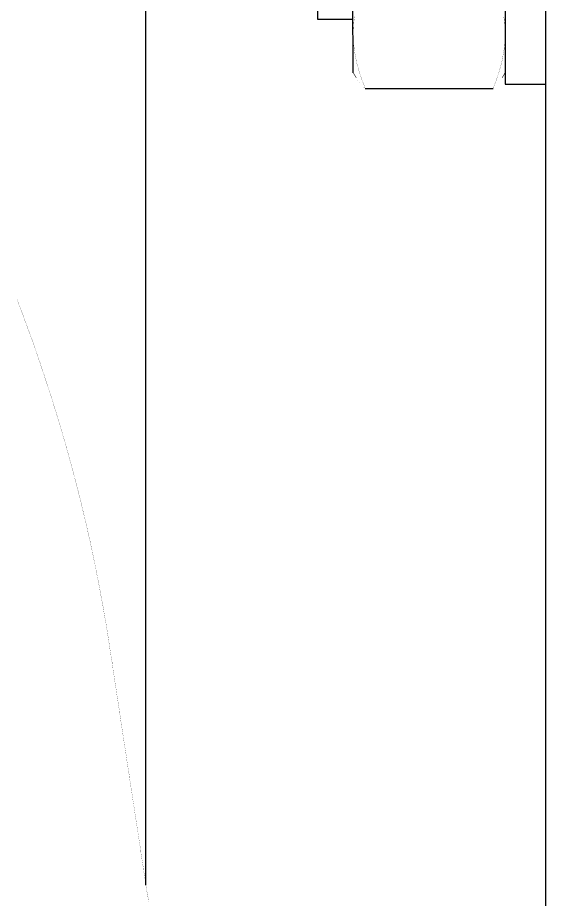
# Model space of a CAD drawing. Header units: inches. Extents: x 0 to 533, y 0 to 406.
# Drawn here: x 173.22 to 176.93, y 171.97 to 178.17 of the extents above; entities that cross this region are included whole.
import ezdxf

# ---------------------------------------------------------------- set-up
doc = ezdxf.new("R2010")
doc.units = ezdxf.units.IN
doc.header["$MEASUREMENT"] = 0
doc.layers.add('UnFound-2', color=7, linetype='Continuous')

# ---------------------------------------------------------------- blocks, each defined once
blk = doc.blocks.new('P1INLETSV')
for p, q in [((45.7681, 34.4138), (45.7681, -23.8442)), ((42.9582, -19.6672), (42.9582, -0.5029)), ((45.4846, -11.9851), (45.4846, -14.0308)), ((44.4171, -13.9499), (44.4085, -12.0987)), ((44.1678, -12.4382), (44.1655, -13.5728)), ((44.1655, -13.5728), (44.4169, -13.5728)), ((44.5012, -14.0599), (45.4003, -14.0598)), ((45.4846, -14.0308), (45.7677, -14.0308))]:
    blk.add_line(p, q)
at = {"layer": 'UnFound-2', "color": 7, "lineweight": 9}
for points in [[(44.4261, -13.5553, 0.00125, 0.00125, 0), (44.4242, -13.5688, 0.00125, 0.00125, 0), (44.4223, -13.5833, 0.00125, 0.00125, 0), (44.4213, -13.5958, 0.00125, 0.00125, 0), (44.4194, -13.6102, 0.00125, 0.00125, 0), (44.4194, -13.6237, 0.00125, 0.00125, 0), (44.4184, -13.6362, 0.00125, 0.00125, 0), (44.4174, -13.6497, 0.00125, 0.00125, 0), (44.4174, -13.6651, 0.00125, 0.00125, 0), (44.4174, -13.6777, 0.00125, 0.00125, 0)], [(45.4846, -13.678, 0.00126, 0.00126, 0), (45.4846, -13.6646, 0.00126, 0.00126, 0), (45.4846, -13.6501, 0.00126, 0.00126, 0), (45.4836, -13.6366, 0.00126, 0.00126, 0), (45.4827, -13.6231, 0.00126, 0.00126, 0), (45.4817, -13.6106, 0.00126, 0.00126, 0), (45.4807, -13.5962, 0.00126, 0.00126, 0), (45.4788, -13.5827, 0.00126, 0.00126, 0), (45.4778, -13.5692, 0.00126, 0.00126, 0), (45.475, -13.5557, 0.00126, 0.00126, 0)], [(42.0503, -15.5414, 0.00119, 0.00119, 0), (42.0561, -15.5558, 0.00119, 0.00119, 0), (42.0609, -15.5693, 0.00119, 0.00119, 0), (42.0657, -15.5847, 0.00119, 0.00119, 0), (42.0715, -15.5972, 0.00119, 0.00119, 0), (42.0772, -15.6098, 0.00119, 0.00119, 0), (42.0821, -15.6252, 0.00119, 0.00119, 0), (42.0869, -15.6367, 0.00119, 0.00119, 0), (42.0927, -15.6521, 0.00119, 0.00119, 0), (42.0975, -15.6666, 0.00119, 0.00119, 0), (42.1032, -15.6801, 0.00119, 0.00119, 0), (42.1071, -15.6955, 0.00119, 0.00119, 0), (42.1129, -15.7061, 0.00119, 0.00119, 0), (42.1177, -15.7196, 0.00119, 0.00119, 0), (42.1235, -15.735, 0.00119, 0.00119, 0), (42.1273, -15.7475, 0.00119, 0.00119, 0), (42.1331, -15.7629, 0.00119, 0.00119, 0), (42.1379, -15.7764, 0.00119, 0.00119, 0), (42.1427, -15.7899, 0.00119, 0.00119, 0), (42.1476, -15.8043, 0.00119, 0.00119, 0), (42.1524, -15.8159, 0.00119, 0.00119, 0), (42.1581, -15.8303, 0.00119, 0.00119, 0), (42.163, -15.8438, 0.00119, 0.00119, 0), (42.1678, -15.8592, 0.00119, 0.00119, 0), (42.1726, -15.8717, 0.00119, 0.00119, 0), (42.1774, -15.8862, 0.00119, 0.00119, 0), (42.1822, -15.9016, 0.00119, 0.00119, 0), (42.187, -15.9131, 0.00119, 0.00119, 0), (42.1919, -15.9286, 0.00119, 0.00119, 0), (42.1967, -15.943, 0.00119, 0.00119, 0), (42.2015, -15.9546, 0.00119, 0.00119, 0), (42.2053, -15.97, 0.00119, 0.00119, 0), (42.2111, -15.9834, 0.00119, 0.00119, 0), (42.2159, -15.996, 0.00119, 0.00119, 0), (42.2198, -16.0114, 0.00119, 0.00119, 0), (42.2246, -16.0249, 0.00119, 0.00119, 0), (42.2294, -16.0393, 0.00119, 0.00119, 0), (42.2342, -16.0528, 0.00119, 0.00119, 0), (42.239, -16.0672, 0.00119, 0.00119, 0), (42.2439, -16.0807, 0.00119, 0.00119, 0), (42.2477, -16.0942, 0.00119, 0.00119, 0), (42.2525, -16.1087, 0.00119, 0.00119, 0), (42.2573, -16.1231, 0.00119, 0.00119, 0), (42.2622, -16.1375, 0.00119, 0.00119, 0), (42.266, -16.1501, 0.00119, 0.00119, 0), (42.2708, -16.1645, 0.00119, 0.00119, 0), (42.2756, -16.179, 0.00119, 0.00119, 0), (42.2805, -16.1934, 0.00119, 0.00119, 0), (42.2853, -16.205, 0.00119, 0.00119, 0), (42.2891, -16.2213, 0.00119, 0.00119, 0), (42.293, -16.2329, 0.00119, 0.00119, 0), (42.2978, -16.2483, 0.00119, 0.00119, 0), (42.3026, -16.2618, 0.00119, 0.00119, 0), (42.3065, -16.2762, 0.00119, 0.00119, 0), (42.3103, -16.2897, 0.00119, 0.00119, 0), (42.3151, -16.3032, 0.00119, 0.00119, 0), (42.319, -16.3177, 0.00119, 0.00119, 0), (42.3248, -16.3311, 0.00119, 0.00119, 0), (42.3277, -16.3456, 0.00119, 0.00119, 0), (42.3325, -16.36, 0.00119, 0.00119, 0), (42.3363, -16.3726, 0.00119, 0.00119, 0), (42.3411, -16.388, 0.00119, 0.00119, 0), (42.345, -16.4014, 0.00119, 0.00119, 0), (42.3498, -16.4159, 0.00119, 0.00119, 0), (42.3537, -16.4303, 0.00119, 0.00119, 0), (42.3585, -16.4429, 0.00119, 0.00119, 0), (42.3614, -16.4573, 0.00119, 0.00119, 0), (42.3652, -16.4718, 0.00119, 0.00119, 0), (42.37, -16.4852, 0.00119, 0.00119, 0), (42.3739, -16.5006, 0.00119, 0.00119, 0), (42.3787, -16.5132, 0.00119, 0.00119, 0), (42.3826, -16.5295, 0.00119, 0.00119, 0), (42.3864, -16.5421, 0.00119, 0.00119, 0), (42.3903, -16.5546, 0.00119, 0.00119, 0), (42.3941, -16.57, 0.00119, 0.00119, 0), (42.3989, -16.5835, 0.00119, 0.00119, 0), (42.4028, -16.5998, 0.00119, 0.00119, 0), (42.4057, -16.6114, 0.00119, 0.00119, 0), (42.4105, -16.6278, 0.00119, 0.00119, 0), (42.4143, -16.6393, 0.00119, 0.00119, 0), (42.4182, -16.6547, 0.00119, 0.00119, 0), (42.422, -16.6702, 0.00119, 0.00119, 0), (42.4259, -16.6836, 0.00119, 0.00119, 0), (42.4297, -16.6981, 0.00119, 0.00119, 0), (42.4336, -16.7106, 0.00119, 0.00119, 0), (42.4375, -16.7251, 0.00119, 0.00119, 0), (42.4413, -16.7395, 0.00119, 0.00119, 0), (42.4452, -16.7539, 0.00119, 0.00119, 0), (42.449, -16.7674, 0.00119, 0.00119, 0), (42.4519, -16.7809, 0.00119, 0.00119, 0), (42.4567, -16.7954, 0.00119, 0.00119, 0), (42.4596, -16.8098, 0.00119, 0.00119, 0), (42.4644, -16.8243, 0.00119, 0.00119, 0), (42.4673, -16.8368, 0.00119, 0.00119, 0), (42.4712, -16.8512, 0.00119, 0.00119, 0), (42.474, -16.8657, 0.00119, 0.00119, 0), (42.4779, -16.8801, 0.00119, 0.00119, 0), (42.4818, -16.8936, 0.00119, 0.00119, 0), (42.4846, -16.908, 0.00119, 0.00119, 0), (42.4885, -16.9215, 0.00119, 0.00119, 0), (42.4923, -16.935, 0.00119, 0.00119, 0), (42.4962, -16.9504, 0.00119, 0.00119, 0), (42.4991, -16.9629, 0.00119, 0.00119, 0), (42.5029, -16.9784, 0.00119, 0.00119, 0), (42.5058, -16.9928, 0.00119, 0.00119, 0), (42.5097, -17.0073, 0.00119, 0.00119, 0), (42.5126, -17.0217, 0.00119, 0.00119, 0), (42.5164, -17.0342, 0.00119, 0.00119, 0), (42.5193, -17.0496, 0.00119, 0.00119, 0), (42.5232, -17.0631, 0.00119, 0.00119, 0), (42.5261, -17.0776, 0.00119, 0.00119, 0), (42.5299, -17.092, 0.00119, 0.00119, 0), (42.5328, -17.1045, 0.00119, 0.00119, 0), (42.5367, -17.119, 0.00119, 0.00119, 0), (42.5395, -17.1334, 0.00119, 0.00119, 0), (42.5434, -17.1479, 0.00119, 0.00119, 0), (42.5463, -17.1623, 0.00119, 0.00119, 0), (42.5492, -17.1748, 0.00119, 0.00119, 0), (42.5521, -17.1902, 0.00119, 0.00119, 0), (42.555, -17.2037, 0.00119, 0.00119, 0), (42.5588, -17.2172, 0.00119, 0.00119, 0), (42.5627, -17.2326, 0.00119, 0.00119, 0), (42.5655, -17.2451, 0.00119, 0.00119, 0), (42.5675, -17.2625, 0.00119, 0.00119, 0), (42.5713, -17.275, 0.00119, 0.00119, 0), (42.5742, -17.2885, 0.00119, 0.00119, 0), (42.5771, -17.3039, 0.00119, 0.00119, 0), (42.581, -17.3164, 0.00119, 0.00119, 0), (42.5838, -17.3318, 0.00119, 0.00119, 0), (42.5867, -17.3453, 0.00119, 0.00119, 0), (42.5887, -17.3588, 0.00119, 0.00119, 0), (42.5916, -17.3742, 0.00119, 0.00119, 0), (42.5954, -17.3867, 0.00119, 0.00119, 0), (42.5983, -17.4012, 0.00119, 0.00119, 0), (42.6012, -17.4156, 0.00119, 0.00119, 0), (42.6041, -17.4301, 0.00119, 0.00119, 0), (42.607, -17.4445, 0.00119, 0.00119, 0), (42.6099, -17.457, 0.00119, 0.00119, 0), (42.6118, -17.4715, 0.00119, 0.00119, 0), (42.6147, -17.4859, 0.00119, 0.00119, 0), (42.6176, -17.4994, 0.00119, 0.00119, 0), (42.6204, -17.5139, 0.00119, 0.00119, 0), (42.6243, -17.5293, 0.00119, 0.00119, 0), (42.6262, -17.5437, 0.00119, 0.00119, 0), (42.6291, -17.5572, 0.00119, 0.00119, 0), (42.632, -17.5707, 0.00119, 0.00119, 0), (42.6339, -17.5861, 0.00119, 0.00119, 0), (42.6368, -17.5986, 0.00119, 0.00119, 0), (42.6397, -17.614, 0.00119, 0.00119, 0), (42.6416, -17.6275, 0.00119, 0.00119, 0), (42.6455, -17.641, 0.00119, 0.00119, 0), (42.6474, -17.6554, 0.00119, 0.00119, 0), (42.6493, -17.6689, 0.00119, 0.00119, 0), (42.6522, -17.6834, 0.00119, 0.00119, 0), (42.6551, -17.6978, 0.00119, 0.00119, 0), (42.658, -17.7123, 0.00119, 0.00119, 0), (42.6599, -17.7257, 0.00119, 0.00119, 0), (42.6619, -17.7392, 0.00119, 0.00119, 0), (42.6647, -17.7537, 0.00119, 0.00119, 0), (42.6667, -17.7681, 0.00119, 0.00119, 0), (42.6686, -17.7816, 0.00119, 0.00119, 0), (42.6725, -17.7961, 0.00119, 0.00119, 0), (42.6744, -17.8095, 0.00119, 0.00119, 0), (42.6773, -17.824, 0.00119, 0.00119, 0), (42.6792, -17.8375, 0.00119, 0.00119, 0), (42.6811, -17.8529, 0.00119, 0.00119, 0), (42.684, -17.8664, 0.00119, 0.00119, 0), (42.6859, -17.8789, 0.00119, 0.00119, 0), (42.6879, -17.8943, 0.00119, 0.00119, 0), (42.6908, -17.9078, 0.00119, 0.00119, 0), (42.6927, -17.9232, 0.00119, 0.00119, 0), (42.6946, -17.9357, 0.00119, 0.00119, 0), (42.6965, -17.9511, 0.00119, 0.00119, 0), (42.6994, -17.9636, 0.00119, 0.00119, 0), (42.7013, -17.979, 0.00119, 0.00119, 0)], [(44.4171, -13.678, 0.00125, 0.00125, 0), (44.4171, -13.6915, 0.00125, 0.00125, 0), (44.4171, -13.704, 0.00125, 0.00125, 0), (44.418, -13.7195, 0.00125, 0.00125, 0), (44.419, -13.732, 0.00125, 0.00125, 0), (44.419, -13.7455, 0.00125, 0.00125, 0), (44.4209, -13.7589, 0.00125, 0.00125, 0), (44.4228, -13.7734, 0.00125, 0.00125, 0), (44.4238, -13.7859, 0.00125, 0.00125, 0), (44.4267, -13.8004, 0.00125, 0.00125, 0), (44.4286, -13.8138, 0.00125, 0.00125, 0), (44.4305, -13.8264, 0.00125, 0.00125, 0), (44.4334, -13.8418, 0.00125, 0.00125, 0), (44.4363, -13.8553, 0.00125, 0.00125, 0), (44.4382, -13.8697, 0.00125, 0.00125, 0), (44.4421, -13.8832, 0.00125, 0.00125, 0), (44.446, -13.8976, 0.00125, 0.00125, 0), (44.4498, -13.9111, 0.00125, 0.00125, 0), (44.4546, -13.9256, 0.00125, 0.00125, 0), (44.4575, -13.939, 0.00125, 0.00125, 0), (44.4623, -13.9545, 0.00125, 0.00125, 0), (44.4671, -13.9699, 0.00125, 0.00125, 0), (44.472, -13.9824, 0.00125, 0.00125, 0), (44.4777, -13.9997, 0.00125, 0.00125, 0), (44.4826, -14.0132, 0.00125, 0.00125, 0), (44.4893, -14.0286, 0.00125, 0.00125, 0), (44.4951, -14.045, 0.00125, 0.00125, 0), (44.5009, -14.0594, 0.00125, 0.00125, 0)], [(45.3999, -14.0599, 0.00125, 0.00125, 0), (45.4067, -14.0445, 0.00125, 0.00125, 0), (45.4124, -14.0291, 0.00125, 0.00125, 0), (45.4192, -14.0127, 0.00125, 0.00125, 0), (45.424, -14.0002, 0.00125, 0.00125, 0), (45.4288, -13.9829, 0.00125, 0.00125, 0), (45.4346, -13.9694, 0.00125, 0.00125, 0), (45.4394, -13.9549, 0.00125, 0.00125, 0), (45.4433, -13.9395, 0.00125, 0.00125, 0), (45.4471, -13.9251, 0.00125, 0.00125, 0), (45.4519, -13.9116, 0.00125, 0.00125, 0), (45.4558, -13.8971, 0.00125, 0.00125, 0), (45.4596, -13.8827, 0.00125, 0.00125, 0), (45.4625, -13.8702, 0.00125, 0.00125, 0), (45.4654, -13.8548, 0.00125, 0.00125, 0), (45.4683, -13.8413, 0.00125, 0.00125, 0), (45.4702, -13.8268, 0.00125, 0.00125, 0), (45.4731, -13.8134, 0.00125, 0.00125, 0), (45.4751, -13.7999, 0.00125, 0.00125, 0), (45.4779, -13.7864, 0.00125, 0.00125, 0), (45.4789, -13.7729, 0.00125, 0.00125, 0), (45.4799, -13.7594, 0.00125, 0.00125, 0), (45.4818, -13.7459, 0.00125, 0.00125, 0), (45.4828, -13.7315, 0.00125, 0.00125, 0), (45.4837, -13.719, 0.00125, 0.00125, 0), (45.4837, -13.7045, 0.00125, 0.00125, 0), (45.4847, -13.691, 0.00125, 0.00125, 0), (45.4847, -13.6785, 0.00125, 0.00125, 0)], [(44.4171, -13.9499, 0.00401, 0.00401, 0), (44.4373, -13.9846, 0.00401, 0.00401, 0)], [(45.4846, -13.9499, 0.00401, 0.00401, 0), (45.4644, -13.9846, 0.00401, 0.00401, 0)], [(44.5012, -14.0599, 0.000215, 0.000215, 0), (44.4983, -14.0561, 0.000215, 0.000215, 0), (44.4935, -14.0532, 0.000215, 0.000215, 0), (44.4897, -14.0503, 0.000215, 0.000215, 0), (44.4868, -14.0464, 0.000215, 0.000215, 0), (44.4829, -14.0435, 0.000215, 0.000215, 0), (44.481, -14.0397, 0.000215, 0.000215, 0), (44.4781, -14.0378, 0.000215, 0.000215, 0), (44.4743, -14.0339, 0.000215, 0.000215, 0), (44.4714, -14.031, 0.000215, 0.000215, 0), (44.4685, -14.0272, 0.000215, 0.000215, 0), (44.4656, -14.0243, 0.000215, 0.000215, 0), (44.4627, -14.0224, 0.000215, 0.000215, 0), (44.4608, -14.0185, 0.000215, 0.000215, 0), (44.4579, -14.0147, 0.000215, 0.000215, 0), (44.455, -14.0108, 0.000215, 0.000215, 0), (44.454, -14.0089, 0.000215, 0.000215, 0), (44.4512, -14.006, 0.000215, 0.000215, 0), (44.4492, -14.0021, 0.000215, 0.000215, 0), (44.4463, -14.0002, 0.000215, 0.000215, 0), (44.4444, -13.9983, 0.000215, 0.000215, 0), (44.4425, -13.9944, 0.000215, 0.000215, 0), (44.4406, -13.9906, 0.000215, 0.000215, 0), (44.4386, -13.9877, 0.000215, 0.000215, 0), (44.4367, -13.9848, 0.000215, 0.000215, 0)], [(45.4648, -13.9847, 0.000272, 0.000272, 0), (45.4629, -13.9876, 0.000272, 0.000272, 0), (45.461, -13.9905, 0.000272, 0.000272, 0), (45.4591, -13.9943, 0.000272, 0.000272, 0), (45.4571, -13.9982, 0.000272, 0.000272, 0), (45.4552, -14.0001, 0.000272, 0.000272, 0), (45.4523, -14.003, 0.000272, 0.000272, 0), (45.4504, -14.0059, 0.000272, 0.000272, 0), (45.4475, -14.0088, 0.000272, 0.000272, 0), (45.4456, -14.0107, 0.000272, 0.000272, 0), (45.4437, -14.0146, 0.000272, 0.000272, 0), (45.4417, -14.0184, 0.000272, 0.000272, 0), (45.4388, -14.0223, 0.000272, 0.000272, 0), (45.435, -14.0242, 0.000272, 0.000272, 0), (45.4331, -14.0271, 0.000272, 0.000272, 0), (45.4302, -14.0309, 0.000272, 0.000272, 0), (45.4263, -14.0338, 0.000272, 0.000272, 0), (45.4244, -14.0377, 0.000272, 0.000272, 0), (45.4215, -14.0406, 0.000272, 0.000272, 0), (45.4176, -14.0444, 0.000272, 0.000272, 0), (45.4148, -14.0463, 0.000272, 0.000272, 0), (45.4109, -14.0502, 0.000272, 0.000272, 0), (45.408, -14.0531, 0.000272, 0.000272, 0), (45.4042, -14.056, 0.000272, 0.000272, 0), (45.4003, -14.0598, 0.000272, 0.000272, 0)], [(42.7014, -17.9789, 0.00108, 0.00108, 0), (42.7034, -17.9924, 0.00108, 0.00108, 0), (42.7053, -18.0059, 0.00108, 0.00108, 0), (42.7072, -18.0175, 0.00108, 0.00108, 0), (42.7091, -18.0319, 0.00108, 0.00108, 0), (42.712, -18.0454, 0.00108, 0.00108, 0), (42.713, -18.0579, 0.00108, 0.00108, 0), (42.7159, -18.0733, 0.00108, 0.00108, 0), (42.7178, -18.0859, 0.00108, 0.00108, 0), (42.7207, -18.0984, 0.00108, 0.00108, 0), (42.7217, -18.1128, 0.00108, 0.00108, 0), (42.7236, -18.1253, 0.00108, 0.00108, 0), (42.7265, -18.1388, 0.00108, 0.00108, 0), (42.7274, -18.1533, 0.00108, 0.00108, 0), (42.7294, -18.1668, 0.00108, 0.00108, 0), (42.7323, -18.1802, 0.00108, 0.00108, 0), (42.7342, -18.1928, 0.00108, 0.00108, 0), (42.7361, -18.2062, 0.00108, 0.00108, 0), (42.738, -18.2217, 0.00108, 0.00108, 0), (42.74, -18.2332, 0.00108, 0.00108, 0), (42.7419, -18.2477, 0.00108, 0.00108, 0), (42.7438, -18.2611, 0.00108, 0.00108, 0), (42.7467, -18.2766, 0.00108, 0.00108, 0), (42.7486, -18.2871, 0.00108, 0.00108, 0), (42.7506, -18.3006, 0.00108, 0.00108, 0), (42.7525, -18.316, 0.00108, 0.00108, 0), (42.7544, -18.3295, 0.00108, 0.00108, 0), (42.7563, -18.342, 0.00108, 0.00108, 0), (42.7592, -18.3575, 0.00108, 0.00108, 0), (42.7612, -18.369, 0.00108, 0.00108, 0), (42.7631, -18.3844, 0.00108, 0.00108, 0), (42.765, -18.3969, 0.00108, 0.00108, 0), (42.7669, -18.4095, 0.00108, 0.00108, 0), (42.7698, -18.4249, 0.00108, 0.00108, 0), (42.7718, -18.4384, 0.00108, 0.00108, 0), (42.7727, -18.4528, 0.00108, 0.00108, 0), (42.7756, -18.4663, 0.00108, 0.00108, 0), (42.7775, -18.4788, 0.00108, 0.00108, 0), (42.7795, -18.4923, 0.00108, 0.00108, 0), (42.7814, -18.5058, 0.00108, 0.00108, 0), (42.7833, -18.5202, 0.00108, 0.00108, 0), (42.7862, -18.5337, 0.00108, 0.00108, 0), (42.7881, -18.5491, 0.00108, 0.00108, 0), (42.7901, -18.5626, 0.00108, 0.00108, 0), (42.792, -18.5751, 0.00108, 0.00108, 0), (42.7949, -18.5886, 0.00108, 0.00108, 0), (42.7958, -18.6021, 0.00108, 0.00108, 0), (42.7987, -18.6165, 0.00108, 0.00108, 0), (42.8006, -18.6319, 0.00108, 0.00108, 0), (42.8026, -18.6445, 0.00108, 0.00108, 0), (42.8045, -18.6589, 0.00108, 0.00108, 0), (42.8074, -18.6734, 0.00108, 0.00108, 0), (42.8084, -18.6859, 0.00108, 0.00108, 0), (42.8112, -18.6994, 0.00108, 0.00108, 0), (42.8141, -18.7138, 0.00108, 0.00108, 0), (42.8161, -18.7273, 0.00108, 0.00108, 0), (42.818, -18.7417, 0.00108, 0.00108, 0), (42.8199, -18.7552, 0.00108, 0.00108, 0), (42.8218, -18.7687, 0.00108, 0.00108, 0), (42.8238, -18.7832, 0.00108, 0.00108, 0), (42.8257, -18.7976, 0.00108, 0.00108, 0), (42.8276, -18.8121, 0.00108, 0.00108, 0), (42.8305, -18.8255, 0.00108, 0.00108, 0), (42.8324, -18.84, 0.00108, 0.00108, 0), (42.8344, -18.8535, 0.00108, 0.00108, 0), (42.8363, -18.8669, 0.00108, 0.00108, 0), (42.8392, -18.8814, 0.00108, 0.00108, 0), (42.8421, -18.8949, 0.00108, 0.00108, 0), (42.843, -18.9103, 0.00108, 0.00108, 0), (42.8449, -18.9228, 0.00108, 0.00108, 0), (42.8469, -18.9373, 0.00108, 0.00108, 0), (42.8498, -18.9517, 0.00108, 0.00108, 0), (42.8517, -18.9642, 0.00108, 0.00108, 0), (42.8536, -18.9796, 0.00108, 0.00108, 0), (42.8565, -18.9931, 0.00108, 0.00108, 0), (42.8584, -19.0076, 0.00108, 0.00108, 0), (42.8604, -19.022, 0.00108, 0.00108, 0), (42.8623, -19.0355, 0.00108, 0.00108, 0), (42.8642, -19.049, 0.00108, 0.00108, 0), (42.8661, -19.0634, 0.00108, 0.00108, 0), (42.869, -19.0779, 0.00108, 0.00108, 0), (42.871, -19.0923, 0.00108, 0.00108, 0), (42.8729, -19.1068, 0.00108, 0.00108, 0), (42.8758, -19.1222, 0.00108, 0.00108, 0), (42.8777, -19.1357, 0.00108, 0.00108, 0), (42.8796, -19.1491, 0.00108, 0.00108, 0), (42.8815, -19.1626, 0.00108, 0.00108, 0), (42.8835, -19.1771, 0.00108, 0.00108, 0), (42.8864, -19.1925, 0.00108, 0.00108, 0), (42.8883, -19.205, 0.00108, 0.00108, 0), (42.8902, -19.2204, 0.00108, 0.00108, 0), (42.8921, -19.2358, 0.00108, 0.00108, 0), (42.895, -19.2483, 0.00108, 0.00108, 0), (42.897, -19.2638, 0.00108, 0.00108, 0), (42.8989, -19.2772, 0.00108, 0.00108, 0), (42.9018, -19.2907, 0.00108, 0.00108, 0), (42.9037, -19.3071, 0.00108, 0.00108, 0), (42.9056, -19.3206, 0.00108, 0.00108, 0), (42.9085, -19.335, 0.00108, 0.00108, 0), (42.9104, -19.3485, 0.00108, 0.00108, 0), (42.9124, -19.363, 0.00108, 0.00108, 0), (42.9143, -19.3764, 0.00108, 0.00108, 0), (42.9172, -19.3928, 0.00108, 0.00108, 0), (42.9191, -19.4063, 0.00108, 0.00108, 0), (42.922, -19.4198, 0.00108, 0.00108, 0), (42.923, -19.4352, 0.00108, 0.00108, 0), (42.9249, -19.4506, 0.00108, 0.00108, 0), (42.9278, -19.465, 0.00108, 0.00108, 0), (42.9297, -19.4785, 0.00108, 0.00108, 0), (42.9316, -19.492, 0.00108, 0.00108, 0), (42.9345, -19.5084, 0.00108, 0.00108, 0), (42.9364, -19.5219, 0.00108, 0.00108, 0), (42.9393, -19.5363, 0.00108, 0.00108, 0), (42.9413, -19.5498, 0.00108, 0.00108, 0), (42.9422, -19.5662, 0.00108, 0.00108, 0), (42.9451, -19.5806, 0.00108, 0.00108, 0), (42.948, -19.5931, 0.00108, 0.00108, 0), (42.9499, -19.6095, 0.00108, 0.00108, 0), (42.9519, -19.624, 0.00108, 0.00108, 0), (42.9538, -19.6384, 0.00108, 0.00108, 0), (42.9567, -19.6529, 0.00108, 0.00108, 0), (42.9586, -19.6673, 0.00108, 0.00108, 0)], [(42.9582, -19.6672, 0.00121, 0.00121, 0), (42.9601, -19.6817, 0.00121, 0.00121, 0), (42.963, -19.6961, 0.00121, 0.00121, 0), (42.965, -19.7096, 0.00121, 0.00121, 0), (42.9678, -19.724, 0.00121, 0.00121, 0), (42.9707, -19.7375, 0.00121, 0.00121, 0), (42.9727, -19.752, 0.00121, 0.00121, 0), (42.9765, -19.7664, 0.00121, 0.00121, 0), (42.9784, -19.7789, 0.00121, 0.00121, 0)]]:
    blk.add_lwpolyline(points, format="xyseb", dxfattribs=at)

msp = doc.modelspace()

# ---------------------------------------------------------------- block references
msp.add_blockref('P1INLETSV', (131.16649, 191.73671))

doc.saveas('drawing.dxf')
